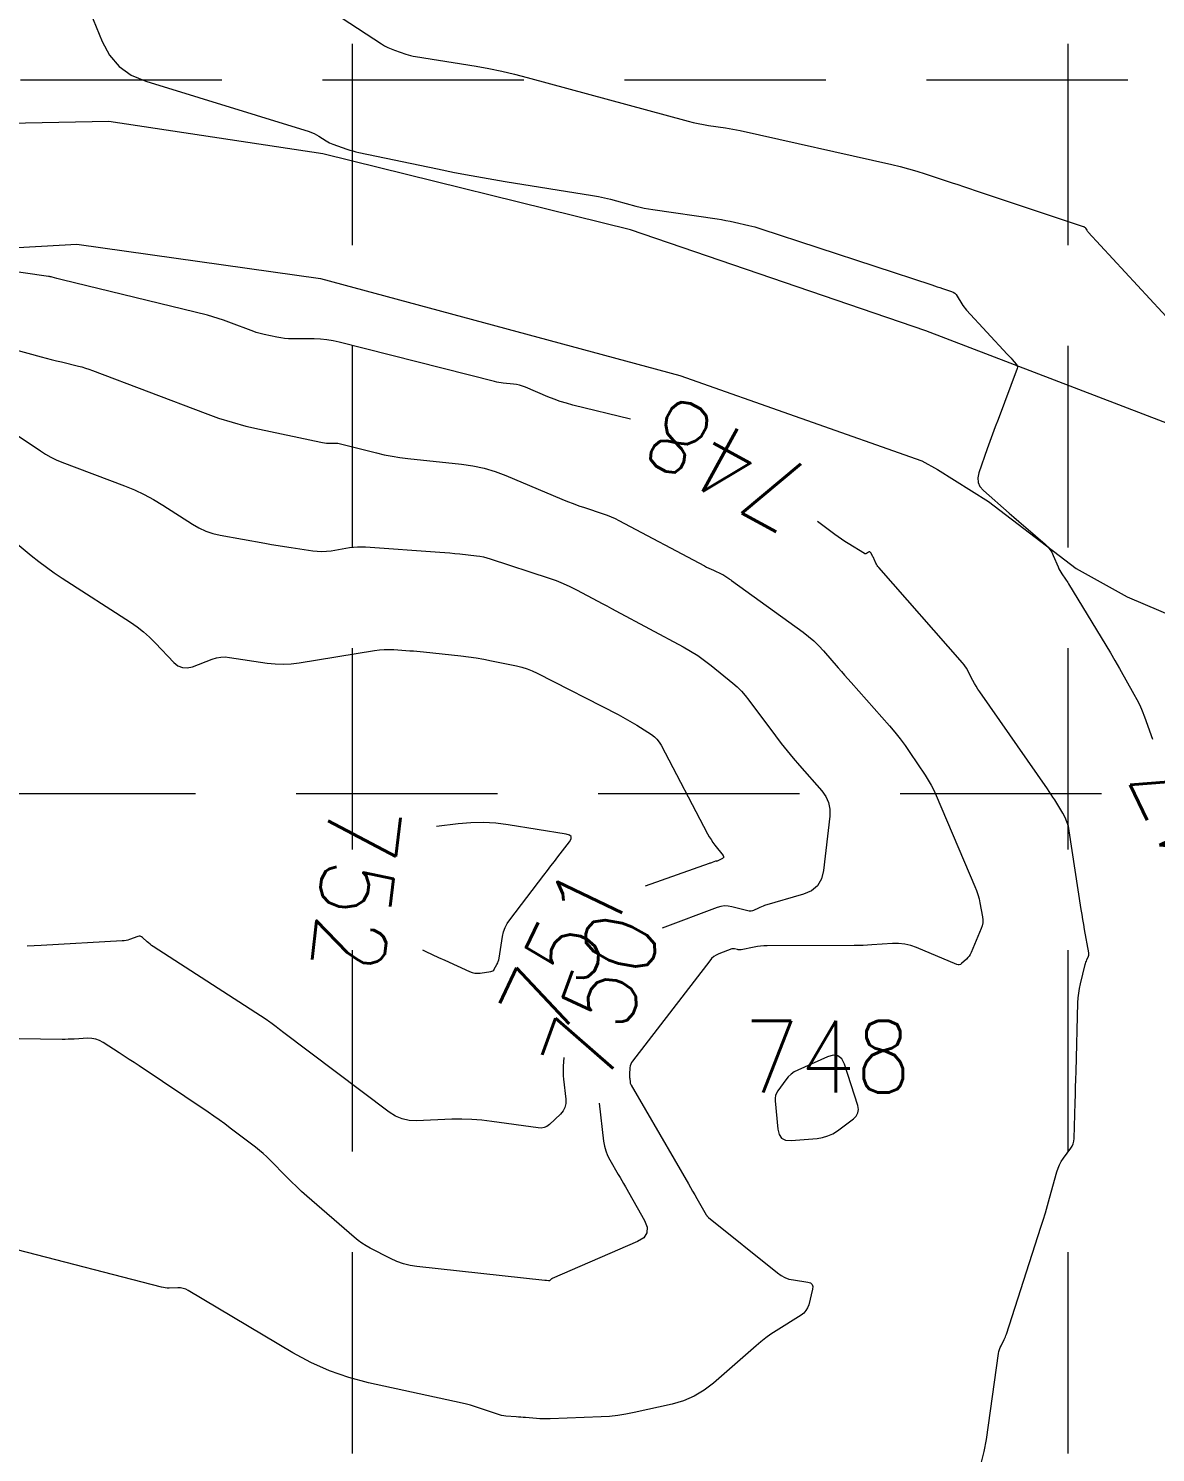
# Model space of a CAD drawing. Header units: feet. Extents: x 46644 to 49208, y 46045 to 47649.
# Drawn here: x 48307.7 to 48370.7, y 47410 to 47489.6 of the extents above; entities that cross this region are included whole.
import ezdxf
from ezdxf.enums import TextEntityAlignment as Align

# ---------------------------------------------------------------- set-up
doc = ezdxf.new("R2010")
doc.units = ezdxf.units.FT
doc.header["$MEASUREMENT"] = 0
doc.linetypes.add('DGN Style 3', pattern=[33.544038, 23.960027, -9.584011])
doc.linetypes.add('HIDDEN', pattern=[0.375, 0.25, -0.125])
doc.layers.add('EC', color=35, linetype='Continuous', lineweight=0)
doc.layers.add('Level 15', color=1, linetype='Continuous', lineweight=0)
doc.layers.add('GRID', color=254, linetype='HIDDEN')
doc.styles.add('Style-STANDARD', font='STANDARD.shx')

msp = doc.modelspace()

# ---------------------------------------------------------------- linework, layer by layer
at = {"layer": 'EC', "color": 35, "linetype": 'DGN Style 3', "lineweight": 0}
for p, q in [((48319.858, 47493.694), (48327.448, 47488.732)), ((48310.229, 47492.806), (48311.84, 47488.868)), ((48311.84, 47488.868), (48312.251, 47488.096)), ((48327.448, 47488.732), (48327.621, 47488.626)), ((48327.621, 47488.626), (48327.8, 47488.532)), ((48327.8, 47488.532), (48327.984, 47488.449)), ((48327.984, 47488.449), (48328.173, 47488.377)), ((48312.251, 47488.096), (48312.794, 47487.468)), ((48328.173, 47488.377), (48328.801, 47488.16)), ((48328.801, 47488.16), (48328.937, 47488.117)), ((48328.937, 47488.117), (48329.073, 47488.079)), ((48329.073, 47488.079), (48329.212, 47488.048)), ((48329.212, 47488.048), (48329.351, 47488.022)), ((48329.351, 47488.022), (48332.731, 47487.478)), ((48312.794, 47487.468), (48313.468, 47486.983)), ((48313.468, 47486.983), (48314.274, 47486.643)), ((48332.731, 47487.478), (48333.453, 47487.352)), ((48333.453, 47487.352), (48334.17, 47487.206)), ((48334.17, 47487.206), (48334.884, 47487.042)), ((48334.884, 47487.042), (48335.594, 47486.859)), ((48335.594, 47486.859), (48344.572, 47484.415)), ((48314.274, 47486.643), (48323.4, 47483.831)), ((48344.572, 47484.415), (48344.857, 47484.342)), ((48323.4, 47483.831), (48323.542, 47483.782)), ((48323.542, 47483.782), (48323.681, 47483.723)), ((48323.681, 47483.723), (48323.814, 47483.654)), ((48323.814, 47483.654), (48323.943, 47483.576)), ((48344.857, 47484.342), (48345.143, 47484.278)), ((48345.143, 47484.278), (48345.431, 47484.223)), ((48345.431, 47484.223), (48345.72, 47484.176)), ((48345.72, 47484.176), (48346.67, 47484.039)), ((48346.67, 47484.039), (48346.873, 47484.007)), ((48346.873, 47484.007), (48347.075, 47483.972)), ((48347.075, 47483.972), (48347.277, 47483.932)), ((48347.277, 47483.932), (48347.478, 47483.889)), ((48347.478, 47483.889), (48355.956, 47481.981)), ((48323.943, 47483.576), (48324.358, 47483.305)), ((48324.358, 47483.305), (48324.448, 47483.25)), ((48324.448, 47483.25), (48324.541, 47483.201)), ((48324.541, 47483.201), (48324.637, 47483.157)), ((48324.637, 47483.157), (48324.736, 47483.12)), ((48324.736, 47483.12), (48325.51, 47482.853)), ((48325.51, 47482.853), (48325.677, 47482.798)), ((48325.677, 47482.798), (48325.845, 47482.749)), ((48325.845, 47482.749), (48326.014, 47482.705)), ((48326.014, 47482.705), (48326.185, 47482.666)), ((48326.185, 47482.666), (48330.576, 47481.742)), ((48330.576, 47481.742), (48331.518, 47481.55)), ((48331.518, 47481.55), (48332.462, 47481.369)), ((48332.462, 47481.369), (48333.408, 47481.199)), ((48355.956, 47481.981), (48356.427, 47481.869)), ((48356.427, 47481.869), (48356.896, 47481.746)), ((48356.896, 47481.746), (48357.361, 47481.611)), ((48357.361, 47481.611), (48357.823, 47481.465)), ((48357.823, 47481.465), (48359.327, 47480.97)), ((48333.408, 47481.199), (48334.356, 47481.04)), ((48334.356, 47481.04), (48339.233, 47480.255)), ((48359.327, 47480.97), (48359.65, 47480.864)), ((48359.65, 47480.864), (48359.972, 47480.758)), ((48359.972, 47480.758), (48360.294, 47480.651)), ((48360.294, 47480.651), (48360.616, 47480.544)), ((48360.616, 47480.544), (48366.654, 47478.535)), ((48339.233, 47480.255), (48339.572, 47480.195)), ((48339.572, 47480.195), (48339.909, 47480.127)), ((48339.909, 47480.127), (48340.243, 47480.05)), ((48340.243, 47480.05), (48340.576, 47479.964)), ((48340.576, 47479.964), (48341.661, 47479.669)), ((48341.661, 47479.669), (48341.894, 47479.61)), ((48341.894, 47479.61), (48342.128, 47479.557)), ((48342.128, 47479.557), (48342.365, 47479.512)), ((48342.365, 47479.512), (48342.602, 47479.473)), ((48342.602, 47479.473), (48346.198, 47478.951)), ((48346.198, 47478.951), (48346.445, 47478.913)), ((48346.445, 47478.913), (48346.69, 47478.87)), ((48346.69, 47478.87), (48346.935, 47478.823)), ((48346.935, 47478.823), (48347.179, 47478.77)), ((48347.179, 47478.77), (48347.975, 47478.591)), ((48347.975, 47478.591), (48348.145, 47478.551)), ((48348.145, 47478.551), (48348.314, 47478.506)), ((48348.314, 47478.506), (48348.481, 47478.458)), ((48348.481, 47478.458), (48348.648, 47478.405)), ((48348.648, 47478.405), (48358.19, 47475.265)), ((48366.654, 47478.535), (48366.693, 47478.519)), ((48366.693, 47478.519), (48366.726, 47478.496)), ((48366.726, 47478.496), (48366.755, 47478.468)), ((48366.755, 47478.468), (48366.78, 47478.435)), ((48366.78, 47478.435), (48366.852, 47478.315)), ((48366.852, 47478.315), (48366.868, 47478.289)), ((48366.868, 47478.289), (48366.886, 47478.265)), ((48366.886, 47478.265), (48366.904, 47478.242)), ((48366.904, 47478.242), (48366.924, 47478.219)), ((48366.924, 47478.219), (48377.147, 47467.157)), ((48308.834, 47475.738), (48306.119, 47476.132)), ((48308.889, 47475.729), (48308.834, 47475.738)), ((48308.943, 47475.719), (48308.889, 47475.729)), ((48308.997, 47475.706), (48308.943, 47475.719)), ((48309.051, 47475.693), (48308.997, 47475.706)), ((48309.301, 47475.625), (48309.051, 47475.693)), ((48309.378, 47475.605), (48309.301, 47475.625)), ((48309.455, 47475.585), (48309.378, 47475.605)), ((48309.532, 47475.565), (48309.455, 47475.585)), ((48309.609, 47475.546), (48309.532, 47475.565)), ((48317.717, 47473.565), (48309.609, 47475.546)), ((48358.19, 47475.265), (48358.342, 47475.215)), ((48358.342, 47475.215), (48358.493, 47475.165)), ((48358.493, 47475.165), (48358.644, 47475.115)), ((48358.644, 47475.115), (48358.795, 47475.065)), ((48358.795, 47475.065), (48359.289, 47474.901)), ((48359.289, 47474.901), (48359.388, 47474.858)), ((48359.388, 47474.858), (48359.476, 47474.8)), ((48359.476, 47474.8), (48359.552, 47474.728)), ((48359.552, 47474.728), (48359.615, 47474.64)), ((48359.615, 47474.64), (48359.878, 47474.204)), ((48359.878, 47474.204), (48359.936, 47474.113)), ((48359.936, 47474.113), (48359.999, 47474.024)), ((48318.024, 47473.486), (48317.717, 47473.565)), ((48318.327, 47473.396), (48318.024, 47473.486)), ((48318.627, 47473.298), (48318.327, 47473.396)), ((48318.925, 47473.19), (48318.627, 47473.298)), ((48359.999, 47474.024), (48360.066, 47473.94)), ((48360.066, 47473.94), (48360.138, 47473.858)), ((48360.138, 47473.858), (48362.413, 47471.396)), ((48320.307, 47472.665), (48318.925, 47473.19)), ((48320.452, 47472.613), (48320.307, 47472.665)), ((48320.598, 47472.567), (48320.452, 47472.613)), ((48320.747, 47472.526), (48320.598, 47472.567)), ((48320.897, 47472.491), (48320.747, 47472.526)), ((48321.601, 47472.342), (48320.897, 47472.491)), ((48304.866, 47472.217), (48308.426, 47471.254)), ((48321.817, 47472.302), (48321.601, 47472.342)), ((48322.034, 47472.274), (48321.817, 47472.302)), ((48322.252, 47472.256), (48322.034, 47472.274)), ((48322.472, 47472.25), (48322.252, 47472.256)), ((48323.69, 47472.246), (48322.472, 47472.25)), ((48324.044, 47472.234), (48323.69, 47472.246)), ((48324.396, 47472.201), (48324.044, 47472.234)), ((48324.744, 47472.145), (48324.396, 47472.201)), ((48325.09, 47472.069), (48324.744, 47472.145)), ((48333.769, 47469.861), (48325.09, 47472.069)), ((48308.426, 47471.254), (48308.712, 47471.178)), ((48308.712, 47471.178), (48308.998, 47471.104)), ((48308.998, 47471.104), (48309.284, 47471.031)), ((48309.284, 47471.031), (48309.571, 47470.96)), ((48309.571, 47470.96), (48310.51, 47470.731)), ((48362.413, 47471.396), (48362.483, 47471.32)), ((48362.483, 47471.32), (48362.552, 47471.244)), ((48362.552, 47471.244), (48362.621, 47471.167)), ((48362.621, 47471.167), (48362.69, 47471.09)), ((48362.69, 47471.09), (48362.913, 47470.838)), ((48310.51, 47470.731), (48310.71, 47470.678)), ((48310.71, 47470.678), (48310.908, 47470.62)), ((48310.908, 47470.62), (48311.104, 47470.556)), ((48311.104, 47470.556), (48311.299, 47470.485)), ((48311.299, 47470.485), (48317.594, 47468.093)), ((48362.958, 47470.595), (48361.893, 47467.743)), ((48362.913, 47470.838), (48362.952, 47470.783)), ((48362.952, 47470.783), (48362.972, 47470.724)), ((48362.974, 47470.661), (48362.958, 47470.595)), ((48362.972, 47470.724), (48362.974, 47470.661)), ((48333.888, 47469.833), (48333.769, 47469.861)), ((48334.007, 47469.81), (48333.888, 47469.833)), ((48334.128, 47469.79), (48334.007, 47469.81)), ((48334.249, 47469.775), (48334.128, 47469.79)), ((48334.817, 47469.715), (48334.249, 47469.775)), ((48334.989, 47469.691), (48334.817, 47469.715)), ((48335.158, 47469.654), (48334.989, 47469.691)), ((48335.324, 47469.605), (48335.158, 47469.654)), ((48335.487, 47469.543), (48335.324, 47469.605)), ((48336.747, 47469.013), (48335.487, 47469.543)), ((48337.088, 47468.878), (48336.747, 47469.013)), ((48337.434, 47468.756), (48337.088, 47468.878)), ((48337.784, 47468.648), (48337.434, 47468.756)), ((48338.139, 47468.553), (48337.784, 47468.648)), ((48341.355, 47467.767), (48338.139, 47468.553)), ((48317.594, 47468.093), (48318.341, 47467.825)), ((48318.341, 47467.825), (48319.098, 47467.587)), ((48361.893, 47467.743), (48361.741, 47467.335)), ((48319.098, 47467.587), (48319.863, 47467.378)), ((48319.863, 47467.378), (48320.637, 47467.198)), ((48320.637, 47467.198), (48324.049, 47466.475)), ((48361.591, 47466.925), (48361.442, 47466.515)), ((48361.741, 47467.335), (48361.591, 47466.925)), ((48307.082, 47466.871), (48308.388, 47465.987)), ((48324.049, 47466.475), (48324.159, 47466.455)), ((48324.159, 47466.455), (48324.269, 47466.44)), ((48324.269, 47466.44), (48324.38, 47466.431)), ((48324.38, 47466.431), (48324.491, 47466.428)), ((48324.491, 47466.428), (48324.856, 47466.427)), ((48324.856, 47466.427), (48324.934, 47466.424)), ((48324.934, 47466.424), (48325.011, 47466.417)), ((48325.011, 47466.417), (48325.088, 47466.405)), ((48325.088, 47466.405), (48325.164, 47466.388)), ((48325.164, 47466.388), (48327.17, 47465.878)), ((48361.442, 47466.515), (48361.295, 47466.105)), ((48308.388, 47465.987), (48308.672, 47465.807)), ((48308.672, 47465.807), (48308.966, 47465.643)), ((48308.966, 47465.643), (48309.268, 47465.497)), ((48309.268, 47465.497), (48309.58, 47465.369)), ((48309.58, 47465.369), (48313.083, 47464.041)), ((48327.17, 47465.878), (48327.601, 47465.776)), ((48327.601, 47465.776), (48328.035, 47465.69)), ((48328.035, 47465.69), (48328.472, 47465.62)), ((48328.472, 47465.62), (48328.911, 47465.566)), ((48328.911, 47465.566), (48331.912, 47465.249)), ((48361.295, 47466.105), (48360.818, 47464.762)), ((48331.912, 47465.249), (48332.55, 47465.159)), ((48332.55, 47465.159), (48333.175, 47465.022)), ((48333.175, 47465.022), (48333.789, 47464.84)), ((48333.789, 47464.84), (48334.391, 47464.612)), ((48334.391, 47464.612), (48337.519, 47463.297)), ((48360.818, 47464.762), (48360.757, 47464.486)), ((48313.083, 47464.041), (48313.64, 47463.813)), ((48313.64, 47463.813), (48314.183, 47463.557)), ((48360.757, 47464.486), (48360.779, 47464.23)), ((48360.779, 47464.23), (48360.884, 47463.997)), ((48360.884, 47463.997), (48361.073, 47463.785)), ((48361.073, 47463.785), (48362.518, 47462.518)), ((48314.183, 47463.557), (48314.712, 47463.273)), ((48314.712, 47463.273), (48315.227, 47462.961)), ((48315.227, 47462.961), (48316.886, 47461.894)), ((48337.519, 47463.297), (48337.832, 47463.168)), ((48337.832, 47463.168), (48338.148, 47463.046)), ((48338.148, 47463.046), (48338.467, 47462.931)), ((48338.467, 47462.931), (48338.787, 47462.822)), ((48338.787, 47462.822), (48339.839, 47462.475)), ((48339.839, 47462.475), (48340.062, 47462.396)), ((48340.062, 47462.396), (48340.282, 47462.308)), ((48340.282, 47462.308), (48340.497, 47462.211)), ((48340.497, 47462.211), (48340.709, 47462.104)), ((48362.518, 47462.518), (48362.784, 47462.285)), ((48362.784, 47462.285), (48363.05, 47462.053)), ((48305.958, 47461.729), (48307.879, 47460.142)), ((48316.886, 47461.894), (48317.249, 47461.685)), ((48317.249, 47461.685), (48317.627, 47461.514)), ((48317.627, 47461.514), (48318.02, 47461.382)), ((48318.02, 47461.382), (48318.428, 47461.287)), ((48340.709, 47462.104), (48345.49, 47459.565)), ((48352.775, 47461.324), (48351.811, 47462.042)), ((48363.05, 47462.053), (48363.317, 47461.822)), ((48363.317, 47461.822), (48363.584, 47461.591)), ((48363.584, 47461.591), (48364.534, 47460.772)), ((48318.428, 47461.287), (48320.933, 47460.835)), ((48320.933, 47460.835), (48321.299, 47460.771)), ((48321.299, 47460.771), (48321.666, 47460.708)), ((48321.666, 47460.708), (48322.033, 47460.649)), ((48322.033, 47460.649), (48322.401, 47460.592)), ((48322.401, 47460.592), (48323.602, 47460.41)), ((48324.631, 47460.416), (48325.662, 47460.585)), ((48325.662, 47460.585), (48325.883, 47460.615)), ((48325.883, 47460.615), (48326.104, 47460.632)), ((48326.104, 47460.632), (48326.327, 47460.635)), ((48326.327, 47460.635), (48326.55, 47460.626)), ((48326.55, 47460.626), (48330.701, 47460.332)), ((48352.958, 47461.191), (48352.775, 47461.324)), ((48353.145, 47461.061), (48352.958, 47461.191)), ((48353.334, 47460.936), (48353.145, 47461.061)), ((48353.526, 47460.815), (48353.334, 47460.936)), ((48354.427, 47460.259), (48353.526, 47460.815)), ((48364.534, 47460.772), (48364.674, 47460.637)), ((48364.674, 47460.637), (48364.795, 47460.489)), ((48307.879, 47460.142), (48308.296, 47459.808)), ((48308.296, 47459.808), (48308.721, 47459.487)), ((48323.602, 47460.41), (48323.86, 47460.381)), ((48323.86, 47460.381), (48324.117, 47460.372)), ((48324.117, 47460.372), (48324.374, 47460.384)), ((48324.374, 47460.384), (48324.631, 47460.416)), ((48330.701, 47460.332), (48330.983, 47460.31)), ((48330.983, 47460.31), (48331.265, 47460.287)), ((48331.265, 47460.287), (48331.547, 47460.261)), ((48331.547, 47460.261), (48331.829, 47460.232)), ((48331.829, 47460.232), (48332.749, 47460.135)), ((48332.749, 47460.135), (48332.945, 47460.109)), ((48332.945, 47460.109), (48333.139, 47460.073)), ((48333.139, 47460.073), (48333.33, 47460.026)), ((48333.33, 47460.026), (48333.52, 47459.969)), ((48333.52, 47459.969), (48336.821, 47458.881)), ((48354.454, 47460.246), (48354.427, 47460.259)), ((48354.482, 47460.242), (48354.454, 47460.246)), ((48354.509, 47460.246), (48354.482, 47460.242)), ((48354.536, 47460.258), (48354.509, 47460.246)), ((48354.663, 47460.335), (48354.536, 47460.258)), ((48354.7, 47460.351), (48354.663, 47460.335)), ((48354.732, 47460.351), (48354.7, 47460.351)), ((48354.759, 47460.335), (48354.732, 47460.351)), ((48354.783, 47460.303), (48354.759, 47460.335)), ((48354.883, 47460.12), (48354.783, 47460.303)), ((48354.907, 47460.075), (48354.883, 47460.12)), ((48354.93, 47460.029), (48354.907, 47460.075)), ((48354.952, 47459.983), (48354.93, 47460.029)), ((48354.973, 47459.937), (48354.952, 47459.983)), ((48355.07, 47459.719), (48354.973, 47459.937)), ((48364.795, 47460.489), (48364.898, 47460.327)), ((48364.898, 47460.327), (48364.983, 47460.151)), ((48364.983, 47460.151), (48365.249, 47459.506)), ((48308.721, 47459.487), (48309.156, 47459.178)), ((48309.156, 47459.178), (48309.6, 47458.882)), ((48345.49, 47459.565), (48345.613, 47459.501)), ((48345.613, 47459.501), (48345.738, 47459.439)), ((48345.738, 47459.439), (48345.864, 47459.379)), ((48345.864, 47459.379), (48345.991, 47459.321)), ((48345.991, 47459.321), (48346.469, 47459.109)), ((48346.469, 47459.109), (48346.527, 47459.082)), ((48346.527, 47459.082), (48346.582, 47459.052)), ((48346.582, 47459.052), (48346.636, 47459.018)), ((48346.636, 47459.018), (48346.688, 47458.982)), ((48346.688, 47458.982), (48346.854, 47458.858)), ((48355.102, 47459.654), (48355.07, 47459.719)), ((48355.139, 47459.592), (48355.102, 47459.654)), ((48355.18, 47459.533), (48355.139, 47459.592)), ((48355.226, 47459.477), (48355.18, 47459.533)), ((48359.917, 47454.144), (48355.226, 47459.477)), ((48365.249, 47459.506), (48365.294, 47459.406)), ((48365.294, 47459.406), (48365.344, 47459.308)), ((48365.344, 47459.308), (48365.399, 47459.214)), ((48365.399, 47459.214), (48365.46, 47459.123)), ((48365.46, 47459.123), (48365.667, 47458.829)), ((48309.6, 47458.882), (48313.414, 47456.42)), ((48336.821, 47458.881), (48337.21, 47458.744)), ((48337.21, 47458.744), (48337.592, 47458.591)), ((48337.592, 47458.591), (48337.967, 47458.421)), ((48337.967, 47458.421), (48338.336, 47458.235)), ((48338.336, 47458.235), (48339.528, 47457.602)), ((48346.854, 47458.858), (48346.89, 47458.831)), ((48346.89, 47458.831), (48346.926, 47458.805)), ((48346.926, 47458.805), (48346.962, 47458.779)), ((48346.962, 47458.779), (48346.998, 47458.753)), ((48346.998, 47458.753), (48351.001, 47455.861)), ((48365.667, 47458.829), (48365.71, 47458.766)), ((48365.71, 47458.766), (48365.753, 47458.701)), ((48365.753, 47458.701), (48365.795, 47458.637)), ((48365.795, 47458.637), (48365.835, 47458.571)), ((48365.835, 47458.571), (48367.66, 47455.57)), ((48339.528, 47457.602), (48339.783, 47457.467)), ((48339.783, 47457.467), (48340.038, 47457.331)), ((48340.038, 47457.331), (48340.293, 47457.194)), ((48340.293, 47457.194), (48340.548, 47457.058)), ((48340.548, 47457.058), (48344.306, 47455.043)), ((48313.414, 47456.42), (48313.789, 47456.161)), ((48313.789, 47456.161), (48314.148, 47455.881)), ((48314.148, 47455.881), (48314.488, 47455.581)), ((48351.001, 47455.861), (48351.308, 47455.626)), ((48314.488, 47455.581), (48314.812, 47455.259)), ((48314.812, 47455.259), (48315.84, 47454.175)), ((48344.306, 47455.043), (48344.717, 47454.81)), ((48351.308, 47455.626), (48351.599, 47455.375)), ((48351.599, 47455.375), (48351.876, 47455.107)), ((48351.876, 47455.107), (48352.137, 47454.822)), ((48367.66, 47455.57), (48367.92, 47455.14)), ((48367.92, 47455.14), (48368.176, 47454.708)), ((48316.88, 47453.937), (48317.983, 47454.353)), ((48317.983, 47454.353), (48318.221, 47454.427)), ((48318.221, 47454.427), (48318.463, 47454.468)), ((48318.463, 47454.468), (48318.708, 47454.478)), ((48318.708, 47454.478), (48318.956, 47454.456)), ((48318.956, 47454.456), (48321.052, 47454.139)), ((48322.847, 47454.15), (48327.06, 47454.841)), ((48327.06, 47454.841), (48327.33, 47454.878)), ((48327.33, 47454.878), (48327.601, 47454.898)), ((48327.601, 47454.898), (48327.873, 47454.903)), ((48327.873, 47454.903), (48328.145, 47454.891)), ((48328.145, 47454.891), (48329.037, 47454.828)), ((48329.037, 47454.828), (48329.228, 47454.814)), ((48329.228, 47454.814), (48329.418, 47454.798)), ((48329.418, 47454.798), (48329.609, 47454.78)), ((48329.609, 47454.78), (48329.799, 47454.761)), ((48329.799, 47454.761), (48331.878, 47454.541)), ((48331.878, 47454.541), (48332.311, 47454.49)), ((48332.311, 47454.49), (48332.743, 47454.427)), ((48332.743, 47454.427), (48333.173, 47454.354)), ((48333.173, 47454.354), (48333.602, 47454.27)), ((48333.602, 47454.27), (48334.998, 47453.977)), ((48344.717, 47454.81), (48345.115, 47454.559)), ((48345.115, 47454.559), (48345.5, 47454.288)), ((48345.5, 47454.288), (48345.873, 47453.999)), ((48352.137, 47454.822), (48352.965, 47453.865)), ((48368.176, 47454.708), (48368.429, 47454.273)), ((48368.429, 47454.273), (48368.679, 47453.838)), ((48315.84, 47454.175), (48316.07, 47453.986)), ((48316.07, 47453.986), (48316.32, 47453.883)), ((48316.32, 47453.883), (48316.59, 47453.867)), ((48316.59, 47453.867), (48316.88, 47453.937)), ((48321.052, 47454.139), (48321.501, 47454.088)), ((48321.501, 47454.088), (48321.95, 47454.073)), ((48321.95, 47454.073), (48322.398, 47454.094)), ((48322.398, 47454.094), (48322.847, 47454.15)), ((48334.998, 47453.977), (48335.294, 47453.904)), ((48335.294, 47453.904), (48335.583, 47453.813)), ((48335.583, 47453.813), (48335.866, 47453.702)), ((48335.866, 47453.702), (48336.141, 47453.572)), ((48336.141, 47453.572), (48340.669, 47451.257)), ((48345.873, 47453.999), (48347.07, 47453.023)), ((48352.965, 47453.865), (48353.143, 47453.661)), ((48353.143, 47453.661), (48353.322, 47453.456)), ((48353.322, 47453.456), (48353.5, 47453.252)), ((48360.001, 47454.043), (48359.917, 47454.144)), ((48360.078, 47453.937), (48360.001, 47454.043)), ((48360.148, 47453.828), (48360.078, 47453.937)), ((48360.211, 47453.713), (48360.148, 47453.828)), ((48360.492, 47453.168), (48360.211, 47453.713)), ((48368.679, 47453.838), (48369.489, 47452.41)), ((48347.07, 47453.023), (48347.319, 47452.807)), ((48347.319, 47452.807), (48347.554, 47452.576)), ((48353.5, 47453.252), (48353.68, 47453.049)), ((48353.68, 47453.049), (48355.822, 47450.626)), ((48360.58, 47453.003), (48360.492, 47453.168)), ((48360.674, 47452.841), (48360.58, 47453.003)), ((48360.774, 47452.683), (48360.674, 47452.841)), ((48360.878, 47452.527), (48360.774, 47452.683)), ((48347.554, 47452.576), (48347.773, 47452.332)), ((48347.773, 47452.332), (48347.978, 47452.073)), ((48347.978, 47452.073), (48349.46, 47450.074)), ((48364.654, 47447.114), (48360.878, 47452.527)), ((48369.489, 47452.41), (48369.656, 47452.101)), ((48369.656, 47452.101), (48369.81, 47451.786)), ((48340.669, 47451.257), (48340.933, 47451.118)), ((48340.933, 47451.118), (48341.193, 47450.973)), ((48369.81, 47451.786), (48369.95, 47451.465)), ((48369.95, 47451.465), (48370.076, 47451.137)), ((48370.076, 47451.137), (48370.526, 47449.894)), ((48341.193, 47450.973), (48341.45, 47450.822)), ((48341.45, 47450.822), (48341.704, 47450.664)), ((48341.704, 47450.664), (48342.526, 47450.14)), ((48355.822, 47450.626), (48356.126, 47450.27)), ((48356.126, 47450.27), (48356.418, 47449.905)), ((48342.526, 47450.14), (48342.692, 47450.019)), ((48342.692, 47450.019), (48342.838, 47449.879)), ((48342.838, 47449.879), (48342.965, 47449.721)), ((48342.965, 47449.721), (48343.072, 47449.545)), ((48343.072, 47449.545), (48345.667, 47444.603)), ((48349.46, 47450.074), (48349.782, 47449.65)), ((48349.782, 47449.65), (48350.113, 47449.232)), ((48356.418, 47449.905), (48356.697, 47449.531)), ((48356.697, 47449.531), (48356.965, 47449.147)), ((48350.113, 47449.232), (48350.453, 47448.821)), ((48350.453, 47448.821), (48350.801, 47448.418)), ((48356.965, 47449.147), (48357.819, 47447.878)), ((48350.801, 47448.418), (48352.051, 47447.001)), ((48357.819, 47447.878), (48357.995, 47447.602)), ((48357.995, 47447.602), (48358.158, 47447.319)), ((48358.158, 47447.319), (48358.307, 47447.029)), ((48358.307, 47447.029), (48358.442, 47446.731)), ((48364.759, 47446.96), (48364.654, 47447.114)), ((48352.051, 47447.001), (48352.28, 47446.685)), ((48352.28, 47446.685), (48352.43, 47446.345)), ((48352.43, 47446.345), (48352.502, 47445.979)), ((48358.442, 47446.731), (48360.606, 47441.663)), ((48364.863, 47446.804), (48364.759, 47446.96)), ((48364.964, 47446.647), (48364.863, 47446.804)), ((48365.063, 47446.489), (48364.964, 47446.647)), ((48365.518, 47445.745), (48365.063, 47446.489)), ((48352.495, 47445.589), (48352.147, 47442.555)), ((48352.502, 47445.979), (48352.495, 47445.589)), ((48365.645, 47445.513), (48365.518, 47445.745)), ((48365.747, 47445.272), (48365.645, 47445.513)), ((48331.736, 47445.157), (48330.529, 47445.006)), ((48332.435, 47445.219), (48331.736, 47445.157)), ((48333.133, 47445.231), (48332.435, 47445.219)), ((48333.83, 47445.194), (48333.133, 47445.231)), ((48334.527, 47445.107), (48333.83, 47445.194)), ((48337.774, 47444.585), (48334.527, 47445.107)), ((48365.825, 47445.021), (48365.747, 47445.272)), ((48365.877, 47444.762), (48365.825, 47445.021)), ((48366.544, 47440.363), (48365.877, 47444.762)), ((48337.303, 47443.316), (48337.945, 47444.154)), ((48337.952, 47444.531), (48337.774, 47444.585)), ((48337.945, 47444.154), (48338.038, 47444.316)), ((48338.04, 47444.442), (48337.952, 47444.531)), ((48338.038, 47444.316), (48338.04, 47444.442)), ((48345.667, 47444.603), (48345.758, 47444.438)), ((48345.758, 47444.438), (48345.857, 47444.278)), ((48345.857, 47444.278), (48345.963, 47444.122)), ((48345.963, 47444.122), (48346.077, 47443.971)), ((48346.077, 47443.971), (48346.532, 47443.395)), ((48336.91, 47442.803), (48337.106, 47443.06)), ((48337.106, 47443.06), (48337.303, 47443.316)), ((48346.107, 47443.07), (48345.917, 47442.998)), ((48346.114, 47443.072), (48346.107, 47443.07)), ((48346.12, 47443.073), (48346.114, 47443.072)), ((48346.127, 47443.072), (48346.12, 47443.073)), ((48346.134, 47443.071), (48346.127, 47443.072)), ((48346.165, 47443.063), (48346.134, 47443.071)), ((48346.174, 47443.062), (48346.165, 47443.063)), ((48346.183, 47443.062), (48346.174, 47443.062)), ((48346.192, 47443.064), (48346.183, 47443.062)), ((48346.201, 47443.067), (48346.192, 47443.064)), ((48346.492, 47443.213), (48346.201, 47443.067)), ((48346.544, 47443.249), (48346.492, 47443.213)), ((48346.532, 47443.395), (48346.564, 47443.34)), ((48346.568, 47443.291), (48346.544, 47443.249)), ((48346.564, 47443.34), (48346.568, 47443.291)), ((48334.614, 47439.801), (48336.517, 47442.29)), ((48336.517, 47442.29), (48336.713, 47442.546)), ((48336.713, 47442.546), (48336.91, 47442.803)), ((48345.754, 47442.938), (48342.176, 47441.67)), ((48345.795, 47442.953), (48345.754, 47442.938)), ((48345.836, 47442.967), (48345.795, 47442.953)), ((48345.877, 47442.983), (48345.836, 47442.967)), ((48345.917, 47442.998), (48345.877, 47442.983)), ((48352.147, 47442.555), (48352.032, 47442.081)), ((48351.806, 47441.7), (48351.47, 47441.413)), ((48352.032, 47442.081), (48351.806, 47441.7)), ((48360.606, 47441.663), (48360.695, 47441.438)), ((48351.022, 47441.22), (48348.855, 47440.588)), ((48351.47, 47441.413), (48351.022, 47441.22)), ((48360.695, 47441.438), (48360.771, 47441.208)), ((48360.771, 47441.208), (48360.835, 47440.974)), ((48360.835, 47440.974), (48360.885, 47440.737)), ((48360.885, 47440.737), (48361.028, 47439.955)), ((48346.206, 47440.483), (48343.131, 47439.32)), ((48346.406, 47440.542), (48346.206, 47440.483)), ((48346.608, 47440.57), (48346.406, 47440.542)), ((48346.812, 47440.565), (48346.608, 47440.57)), ((48347.018, 47440.529), (48346.812, 47440.565)), ((48347.981, 47440.286), (48347.018, 47440.529)), ((48348.045, 47440.275), (48347.981, 47440.286)), ((48348.107, 47440.276), (48348.045, 47440.275)), ((48348.168, 47440.289), (48348.107, 47440.276)), ((48348.228, 47440.312), (48348.168, 47440.289)), ((48348.504, 47440.451), (48348.228, 47440.312)), ((48348.59, 47440.491), (48348.504, 47440.451)), ((48348.677, 47440.527), (48348.59, 47440.491)), ((48348.765, 47440.56), (48348.677, 47440.527)), ((48348.855, 47440.588), (48348.765, 47440.56)), ((48361.028, 47439.955), (48361.046, 47439.789)), ((48366.587, 47440.085), (48366.544, 47440.363)), ((48366.632, 47439.807), (48366.587, 47440.085)), ((48334.212, 47438.862), (48334.268, 47439.116)), ((48334.268, 47439.116), (48334.354, 47439.357)), ((48334.354, 47439.357), (48334.469, 47439.585)), ((48334.469, 47439.585), (48334.614, 47439.801)), ((48360.956, 47439.306), (48360.388, 47437.969)), ((48361.01, 47439.464), (48360.956, 47439.306)), ((48361.04, 47439.625), (48361.01, 47439.464)), ((48361.046, 47439.789), (48361.04, 47439.625)), ((48366.68, 47439.529), (48366.632, 47439.807)), ((48366.73, 47439.251), (48366.68, 47439.529)), ((48366.966, 47437.957), (48366.73, 47439.251)), ((48308.036, 47438.335), (48307.649, 47438.323)), ((48308.424, 47438.354), (48308.036, 47438.335)), ((48312.966, 47438.616), (48308.424, 47438.354)), ((48313.07, 47438.626), (48312.966, 47438.616)), ((48313.173, 47438.643), (48313.07, 47438.626)), ((48313.275, 47438.667), (48313.173, 47438.643)), ((48313.374, 47438.699), (48313.275, 47438.667)), ((48313.837, 47438.864), (48313.374, 47438.699)), ((48313.906, 47438.88), (48313.837, 47438.864)), ((48313.972, 47438.877), (48313.906, 47438.88)), ((48314.034, 47438.854), (48313.972, 47438.877)), ((48314.091, 47438.812), (48314.034, 47438.854)), ((48314.352, 47438.572), (48314.091, 47438.812)), ((48314.433, 47438.501), (48314.352, 47438.572)), ((48314.517, 47438.433), (48314.433, 47438.501)), ((48314.604, 47438.368), (48314.517, 47438.433)), ((48314.694, 47438.308), (48314.604, 47438.368)), ((48321.004, 47434.222), (48314.694, 47438.308)), ((48334.019, 47437.647), (48334.212, 47438.862)), ((48348.27, 47438.276), (48347.54, 47438.126)), ((48348.449, 47438.308), (48348.27, 47438.276)), ((48348.629, 47438.331), (48348.449, 47438.308)), ((48348.811, 47438.345), (48348.629, 47438.331)), ((48348.993, 47438.35), (48348.811, 47438.345)), ((48353.857, 47438.356), (48348.993, 47438.35)), ((48354.104, 47438.359), (48353.857, 47438.356)), ((48354.35, 47438.365), (48354.104, 47438.359)), ((48354.596, 47438.376), (48354.35, 47438.365)), ((48354.842, 47438.391), (48354.596, 47438.376)), ((48355.99, 47438.472), (48354.842, 47438.391)), ((48356.339, 47438.477), (48355.99, 47438.472)), ((48356.68, 47438.441), (48356.339, 47438.477)), ((48357.015, 47438.365), (48356.68, 47438.441)), ((48357.343, 47438.248), (48357.015, 47438.365)), ((48329.742, 47438.114), (48329.923, 47438.029)), ((48329.923, 47438.029), (48330.277, 47437.863)), ((48330.277, 47437.863), (48330.633, 47437.698)), ((48330.633, 47437.698), (48330.989, 47437.535)), ((48330.989, 47437.535), (48332.365, 47436.905)), ((48333.974, 47437.469), (48334, 47437.556)), ((48334, 47437.556), (48334.019, 47437.647)), ((48345.786, 47437.513), (48341.47, 47431.903)), ((48345.893, 47437.635), (48345.786, 47437.513)), ((48346.014, 47437.739), (48345.893, 47437.635)), ((48346.149, 47437.825), (48346.014, 47437.739)), ((48346.297, 47437.893), (48346.149, 47437.825)), ((48347.019, 47438.166), (48346.297, 47437.893)), ((48347.054, 47438.176), (48347.019, 47438.166)), ((48347.09, 47438.181), (48347.054, 47438.176)), ((48347.126, 47438.18), (48347.09, 47438.181)), ((48347.162, 47438.174), (48347.126, 47438.18)), ((48347.331, 47438.131), (48347.162, 47438.174)), ((48347.383, 47438.121), (48347.331, 47438.131)), ((48347.435, 47438.117), (48347.383, 47438.121)), ((48347.487, 47438.119), (48347.435, 47438.117)), ((48347.54, 47438.126), (48347.487, 47438.119)), ((48359.591, 47437.304), (48357.343, 47438.248)), ((48360.131, 47437.603), (48359.856, 47437.35)), ((48360.21, 47437.684), (48360.131, 47437.603)), ((48360.279, 47437.772), (48360.21, 47437.684)), ((48360.338, 47437.867), (48360.279, 47437.772)), ((48360.388, 47437.969), (48360.338, 47437.867)), ((48366.806, 47437.427), (48366.829, 47437.493)), ((48366.829, 47437.493), (48366.856, 47437.558)), ((48366.856, 47437.558), (48366.945, 47437.77)), ((48366.945, 47437.77), (48366.961, 47437.815)), ((48366.961, 47437.815), (48366.97, 47437.862)), ((48366.971, 47437.909), (48366.966, 47437.957)), ((48366.97, 47437.862), (48366.971, 47437.909)), ((48332.365, 47436.905), (48332.509, 47436.851)), ((48332.509, 47436.851), (48332.657, 47436.818)), ((48332.657, 47436.818), (48332.808, 47436.808)), ((48332.808, 47436.808), (48332.962, 47436.819)), ((48332.962, 47436.819), (48333.559, 47436.905)), ((48333.559, 47436.905), (48333.619, 47436.92)), ((48333.619, 47436.92), (48333.671, 47436.947)), ((48333.671, 47436.947), (48333.715, 47436.986)), ((48333.715, 47436.986), (48333.751, 47437.036)), ((48333.751, 47437.036), (48333.899, 47437.301)), ((48333.899, 47437.301), (48333.94, 47437.384)), ((48333.94, 47437.384), (48333.974, 47437.469)), ((48359.663, 47437.283), (48359.591, 47437.304)), ((48359.731, 47437.284), (48359.663, 47437.283)), ((48359.796, 47437.307), (48359.731, 47437.284)), ((48359.856, 47437.35), (48359.796, 47437.307)), ((48366.504, 47436.218), (48366.767, 47437.292)), ((48366.767, 47437.292), (48366.785, 47437.36)), ((48366.785, 47437.36), (48366.806, 47437.427)), ((48366.405, 47435.695), (48366.448, 47435.957)), ((48366.448, 47435.957), (48366.504, 47436.218)), ((48366.253, 47431.316), (48366.362, 47435.165)), ((48366.362, 47435.165), (48366.376, 47435.431)), ((48366.376, 47435.431), (48366.405, 47435.695)), ((48321.071, 47434.178), (48321.004, 47434.222)), ((48321.136, 47434.133), (48321.071, 47434.178)), ((48321.201, 47434.086), (48321.136, 47434.133)), ((48321.264, 47434.038), (48321.201, 47434.086)), ((48321.559, 47433.811), (48321.264, 47434.038)), ((48321.649, 47433.741), (48321.559, 47433.811)), ((48321.74, 47433.672), (48321.649, 47433.741)), ((48321.831, 47433.603), (48321.74, 47433.672)), ((48321.921, 47433.535), (48321.831, 47433.603)), ((48327.876, 47429.048), (48321.921, 47433.535)), ((48309.613, 47433.118), (48303.34, 47433.202)), ((48309.778, 47433.117), (48309.613, 47433.118)), ((48309.943, 47433.12), (48309.778, 47433.117)), ((48310.107, 47433.125), (48309.943, 47433.12)), ((48310.272, 47433.133), (48310.107, 47433.125)), ((48311.039, 47433.177), (48310.272, 47433.133)), ((48311.266, 47433.173), (48311.039, 47433.177)), ((48311.483, 47433.134), (48311.266, 47433.173)), ((48311.691, 47433.06), (48311.483, 47433.134)), ((48311.89, 47432.951), (48311.691, 47433.06)), ((48312.797, 47432.362), (48311.89, 47432.951)), ((48313.074, 47432.181), (48312.797, 47432.362)), ((48313.351, 47431.999), (48313.074, 47432.181)), ((48313.626, 47431.817), (48313.351, 47431.999)), ((48337.63, 47432.107), (48337.598, 47431.626)), ((48352.361, 47432.147), (48350.708, 47431.403)), ((48352.686, 47432.24), (48352.361, 47432.147)), ((48352.952, 47432.201), (48352.686, 47432.24)), ((48353.16, 47432.029), (48352.952, 47432.201)), ((48353.308, 47431.726), (48353.16, 47432.029)), ((48313.902, 47431.633), (48313.626, 47431.817)), ((48317.758, 47429.047), (48313.902, 47431.633)), ((48337.598, 47431.626), (48337.589, 47431.444)), ((48337.589, 47431.444), (48337.589, 47431.263)), ((48337.589, 47431.263), (48337.597, 47431.082)), ((48341.307, 47431.182), (48341.304, 47431.118)), ((48341.304, 47431.118), (48341.304, 47431.055)), ((48341.331, 47431.534), (48341.307, 47431.182)), ((48341.345, 47431.634), (48341.331, 47431.534)), ((48341.373, 47431.729), (48341.345, 47431.634)), ((48341.415, 47431.818), (48341.373, 47431.729)), ((48341.47, 47431.903), (48341.415, 47431.818)), ((48350.332, 47431.172), (48350.171, 47431.023)), ((48350.511, 47431.299), (48350.332, 47431.172)), ((48350.708, 47431.403), (48350.511, 47431.299)), ((48354.052, 47429.423), (48353.308, 47431.726)), ((48366.241, 47430.884), (48366.253, 47431.316)), ((48337.597, 47431.082), (48337.614, 47430.902)), ((48337.614, 47430.902), (48337.742, 47429.767)), ((48341.304, 47431.055), (48341.307, 47430.991)), ((48341.307, 47430.991), (48341.313, 47430.927)), ((48341.313, 47430.927), (48341.336, 47430.719)), ((48341.336, 47430.719), (48341.343, 47430.675)), ((48341.343, 47430.675), (48341.355, 47430.632)), ((48341.355, 47430.632), (48341.371, 47430.591)), ((48341.371, 47430.591), (48341.391, 47430.552)), ((48341.391, 47430.552), (48344.597, 47425.046)), ((48350.029, 47430.85), (48349.595, 47430.251)), ((48350.171, 47431.023), (48350.029, 47430.85)), ((48366.216, 47430.02), (48366.229, 47430.452)), ((48366.229, 47430.452), (48366.241, 47430.884)), ((48337.744, 47429.534), (48337.694, 47429.319)), ((48337.742, 47429.767), (48337.744, 47429.534)), ((48339.617, 47429.555), (48339.856, 47427.436)), ((48349.463, 47429.979), (48349.437, 47429.832)), ((48349.437, 47429.832), (48349.439, 47429.678)), ((48349.439, 47429.678), (48349.587, 47428.1)), ((48349.515, 47430.119), (48349.463, 47429.979)), ((48349.595, 47430.251), (48349.515, 47430.119)), ((48366.143, 47427.573), (48366.203, 47429.588)), ((48366.203, 47429.588), (48366.216, 47430.02)), ((48318.072, 47428.833), (48317.758, 47429.047)), ((48318.383, 47428.614), (48318.072, 47428.833)), ((48328.225, 47428.827), (48327.876, 47429.048)), ((48328.595, 47428.674), (48328.225, 47428.827)), ((48337.441, 47428.945), (48336.825, 47428.364)), ((48337.593, 47429.123), (48337.441, 47428.945)), ((48337.694, 47429.319), (48337.593, 47429.123)), ((48353.815, 47428.681), (48353.974, 47428.835)), ((48353.974, 47428.835), (48354.066, 47429.01)), ((48354.092, 47429.206), (48354.052, 47429.423)), ((48354.066, 47429.01), (48354.092, 47429.206)), ((48318.691, 47428.39), (48318.383, 47428.614)), ((48318.996, 47428.162), (48318.691, 47428.39)), ((48320.408, 47427.086), (48318.996, 47428.162)), ((48328.987, 47428.589), (48328.595, 47428.674)), ((48329.4, 47428.572), (48328.987, 47428.589)), ((48331.376, 47428.651), (48329.4, 47428.572)), ((48331.936, 47428.661), (48331.376, 47428.651)), ((48332.495, 47428.645), (48331.936, 47428.661)), ((48333.052, 47428.604), (48332.495, 47428.645)), ((48333.609, 47428.537), (48333.052, 47428.604)), ((48336.202, 47428.166), (48333.609, 47428.537)), ((48336.376, 47428.159), (48336.202, 47428.166)), ((48336.537, 47428.19), (48336.376, 47428.159)), ((48336.687, 47428.258), (48336.537, 47428.19)), ((48336.825, 47428.364), (48336.687, 47428.258)), ((48349.587, 47428.1), (48349.658, 47427.807)), ((48352.662, 47427.845), (48352.921, 47428.013)), ((48352.921, 47428.013), (48353.815, 47428.681)), ((48339.856, 47427.436), (48339.902, 47427.158)), ((48339.902, 47427.158), (48339.975, 47426.889)), ((48349.658, 47427.807), (48349.805, 47427.605)), ((48349.805, 47427.605), (48350.028, 47427.495)), ((48350.028, 47427.495), (48350.329, 47427.475)), ((48350.329, 47427.475), (48351.791, 47427.588)), ((48351.791, 47427.588), (48352.096, 47427.633)), ((48352.096, 47427.633), (48352.387, 47427.719)), ((48352.387, 47427.719), (48352.662, 47427.845)), ((48365.958, 47427.035), (48366.036, 47427.159)), ((48366.036, 47427.159), (48366.092, 47427.29)), ((48366.092, 47427.29), (48366.128, 47427.428)), ((48366.128, 47427.428), (48366.143, 47427.573)), ((48320.624, 47426.916), (48320.408, 47427.086)), ((48320.833, 47426.738), (48320.624, 47426.916)), ((48321.036, 47426.552), (48320.833, 47426.738)), ((48321.232, 47426.36), (48321.036, 47426.552)), ((48322.132, 47425.443), (48321.232, 47426.36)), ((48339.975, 47426.889), (48340.077, 47426.629)), ((48340.077, 47426.629), (48340.206, 47426.378)), ((48340.206, 47426.378), (48340.674, 47425.575)), ((48365.43, 47426.299), (48365.547, 47426.475)), ((48365.547, 47426.475), (48365.958, 47427.035)), ((48340.674, 47425.575), (48340.774, 47425.403)), ((48364.773, 47424.237), (48365.182, 47425.722)), ((48365.182, 47425.722), (48365.247, 47425.923)), ((48365.247, 47425.923), (48365.33, 47426.115)), ((48365.33, 47426.115), (48365.43, 47426.299)), ((48322.41, 47425.165), (48322.132, 47425.443)), ((48322.694, 47424.893), (48322.41, 47425.165)), ((48322.983, 47424.626), (48322.694, 47424.893)), ((48340.774, 47425.403), (48340.874, 47425.23)), ((48340.874, 47425.23), (48340.973, 47425.058)), ((48340.973, 47425.058), (48341.072, 47424.885)), ((48341.072, 47424.885), (48342.147, 47423.002)), ((48344.597, 47425.046), (48344.715, 47424.843)), ((48344.715, 47424.843), (48344.832, 47424.641)), ((48323.277, 47424.365), (48322.983, 47424.626)), ((48325.925, 47422.059), (48323.277, 47424.365)), ((48344.832, 47424.641), (48344.949, 47424.438)), ((48344.949, 47424.438), (48345.065, 47424.234)), ((48345.065, 47424.234), (48345.587, 47423.32)), ((48364.658, 47423.831), (48364.773, 47424.237)), ((48345.587, 47423.32), (48345.597, 47423.303)), ((48345.597, 47423.303), (48345.608, 47423.286)), ((48345.608, 47423.286), (48345.62, 47423.27)), ((48345.62, 47423.27), (48345.632, 47423.255)), ((48345.632, 47423.255), (48345.672, 47423.204)), ((48345.672, 47423.204), (48345.681, 47423.194)), ((48345.681, 47423.194), (48345.691, 47423.184)), ((48345.691, 47423.184), (48345.701, 47423.174)), ((48345.701, 47423.174), (48345.712, 47423.166)), ((48345.712, 47423.166), (48349.565, 47420.068)), ((48364.417, 47423.024), (48364.54, 47423.427)), ((48364.54, 47423.427), (48364.658, 47423.831)), ((48342.147, 47423.002), (48342.295, 47422.626)), ((48342.295, 47422.626), (48342.28, 47422.304)), ((48362.36, 47416.644), (48364.29, 47422.623)), ((48364.29, 47422.623), (48364.417, 47423.024)), ((48326.135, 47421.886), (48325.925, 47422.059)), ((48326.355, 47421.727), (48326.135, 47421.886)), ((48326.584, 47421.582), (48326.355, 47421.727)), ((48326.822, 47421.45), (48326.584, 47421.582)), ((48341.755, 47421.826), (48336.983, 47419.759)), ((48342.099, 47422.038), (48341.755, 47421.826)), ((48342.28, 47422.304), (48342.099, 47422.038)), ((48315.162, 47419.274), (48307.1, 47421.367)), ((48327.954, 47420.866), (48326.822, 47421.45)), ((48328.306, 47420.705), (48327.954, 47420.866)), ((48328.668, 47420.577), (48328.306, 47420.705)), ((48329.041, 47420.484), (48328.668, 47420.577)), ((48329.423, 47420.425), (48329.041, 47420.484)), ((48336.579, 47419.648), (48329.423, 47420.425)), ((48349.565, 47420.068), (48349.769, 47419.925)), ((48315.265, 47419.251), (48315.162, 47419.274)), ((48315.369, 47419.235), (48315.265, 47419.251)), ((48315.474, 47419.227), (48315.369, 47419.235)), ((48315.579, 47419.225), (48315.474, 47419.227)), ((48316.075, 47419.237), (48315.579, 47419.225)), ((48316.224, 47419.23), (48316.075, 47419.237)), ((48316.367, 47419.203), (48316.224, 47419.23)), ((48316.506, 47419.156), (48316.367, 47419.203)), ((48336.602, 47419.646), (48336.579, 47419.648)), ((48336.626, 47419.643), (48336.602, 47419.646)), ((48336.649, 47419.641), (48336.626, 47419.643)), ((48336.673, 47419.638), (48336.649, 47419.641)), ((48336.783, 47419.625), (48336.673, 47419.638)), ((48336.8, 47419.625), (48336.783, 47419.625)), ((48336.815, 47419.628), (48336.8, 47419.625)), ((48336.83, 47419.635), (48336.815, 47419.628)), ((48336.843, 47419.646), (48336.83, 47419.635)), ((48336.901, 47419.703), (48336.843, 47419.646)), ((48336.92, 47419.72), (48336.901, 47419.703)), ((48336.94, 47419.735), (48336.92, 47419.72)), ((48336.961, 47419.748), (48336.94, 47419.735)), ((48336.983, 47419.759), (48336.961, 47419.748)), ((48349.769, 47419.925), (48349.985, 47419.812)), ((48349.985, 47419.812), (48350.215, 47419.729)), ((48350.215, 47419.729), (48350.458, 47419.676)), ((48350.458, 47419.676), (48351.273, 47419.553)), ((48351.273, 47419.553), (48351.42, 47419.508)), ((48351.42, 47419.508), (48351.513, 47419.427)), ((48351.513, 47419.427), (48351.552, 47419.31)), ((48351.552, 47419.31), (48351.535, 47419.157)), ((48316.639, 47419.088), (48316.506, 47419.156)), ((48322.502, 47415.602), (48316.639, 47419.088)), ((48351.535, 47419.157), (48351.315, 47418.292)), ((48350.897, 47417.717), (48349.503, 47416.84)), ((48351.045, 47417.83), (48350.897, 47417.717)), ((48351.164, 47417.963), (48351.045, 47417.83)), ((48351.254, 47418.117), (48351.164, 47417.963)), ((48351.315, 47418.292), (48351.254, 47418.117)), ((48349.503, 47416.84), (48349.208, 47416.646)), ((48348.374, 47415.999), (48345.995, 47413.915)), ((48348.644, 47416.226), (48348.374, 47415.999)), ((48348.922, 47416.442), (48348.644, 47416.226)), ((48349.208, 47416.646), (48348.922, 47416.442)), ((48362.017, 47415.897), (48362.065, 47416.003)), ((48362.065, 47416.003), (48362.236, 47416.343)), ((48362.236, 47416.343), (48362.271, 47416.416)), ((48362.271, 47416.416), (48362.304, 47416.491)), ((48362.304, 47416.491), (48362.333, 47416.567)), ((48362.333, 47416.567), (48362.36, 47416.644)), ((48323.506, 47415.057), (48322.502, 47415.602)), ((48361.241, 47410.772), (48361.927, 47415.564)), ((48361.927, 47415.564), (48361.948, 47415.678)), ((48361.948, 47415.678), (48361.978, 47415.789)), ((48361.978, 47415.789), (48362.017, 47415.897)), ((48324.545, 47414.598), (48323.506, 47415.057)), ((48325.617, 47414.225), (48324.545, 47414.598)), ((48326.723, 47413.937), (48325.617, 47414.225)), ((48331.962, 47412.795), (48326.723, 47413.937)), ((48345.995, 47413.915), (48345.475, 47413.512)), ((48344.322, 47412.926), (48343.69, 47412.743)), ((48344.917, 47413.182), (48344.322, 47412.926)), ((48345.475, 47413.512), (48344.917, 47413.182)), ((48332.193, 47412.741), (48331.962, 47412.795)), ((48332.422, 47412.68), (48332.193, 47412.741)), ((48332.649, 47412.612), (48332.422, 47412.68)), ((48332.874, 47412.538), (48332.649, 47412.612)), ((48333.92, 47412.174), (48332.874, 47412.538)), ((48334.037, 47412.137), (48333.92, 47412.174)), ((48334.156, 47412.108), (48334.037, 47412.137)), ((48334.276, 47412.087), (48334.156, 47412.108)), ((48334.398, 47412.073), (48334.276, 47412.087)), ((48334.97, 47412.027), (48334.398, 47412.073)), ((48335.102, 47412.016), (48334.97, 47412.027)), ((48339.719, 47412.024), (48336.863, 47411.917)), ((48340.184, 47412.052), (48339.719, 47412.024)), ((48340.647, 47412.101), (48340.184, 47412.052)), ((48341.107, 47412.172), (48340.647, 47412.101)), ((48341.564, 47412.264), (48341.107, 47412.172)), ((48343.69, 47412.743), (48341.564, 47412.264)), ((48335.233, 47412.006), (48335.102, 47412.016)), ((48335.365, 47411.995), (48335.233, 47412.006)), ((48335.496, 47411.984), (48335.365, 47411.995)), ((48336.11, 47411.934), (48335.496, 47411.984)), ((48336.298, 47411.921), (48336.11, 47411.934)), ((48336.487, 47411.914), (48336.298, 47411.921)), ((48336.675, 47411.913), (48336.487, 47411.914)), ((48336.863, 47411.917), (48336.675, 47411.913)), ((48361.12, 47410.087), (48361.241, 47410.772)), ((48360.956, 47409.414), (48361.12, 47410.087))]:
    msp.add_line(p, q, dxfattribs=at)
at = {"layer": 'GRID', "color": 252, "linetype": 'HIDDEN', "lineweight": 0, "ltscale": 45}
for p, q in [((48325.803, 47606.853), (48325.803, 46206.677)), ((48365.803, 47606.853), (48365.803, 46206.677)), ((46687.276, 47486.722), (49167.276, 47486.722)), ((46685.803, 47446.853), (49165.803, 47446.853))]:
    msp.add_line(p, q, dxfattribs=at)
at = {"layer": 'Level 15', "color": 7, "linetype": 'Continuous', "lineweight": 0, "flags": 128}
for points in [[(48386.853, 47461.581), (48357.86, 47472.706), (48341.362, 47478.349), (48324.171, 47482.593), (48312.206, 47484.396), (48298.25, 47484.105), (48288.116, 47481.679), (48275.454, 47476.233), (48255.291, 47463.586), (48244.548, 47456.277), (48231.472, 47446.219), (48218.245, 47434.954), (48207.123, 47424.618), (48192.881, 47410.407), (48183.066, 47400.816), (48174.445, 47392.891), (48161.178, 47384.25), (48149.229, 47379.543), (48133.776, 47375.465), (48112.374, 47371.701), (48086.548, 47369.152), (48068.131, 47368.482), (48050.092, 47368.646), (48043.293, 47369.143)], [(48045.587, 47361.492), (48068.495, 47361.476), (48088.574, 47362.306), (48108.891, 47364.246), (48134.872, 47368.607), (48151.068, 47372.809), (48163.28, 47377.561), (48177.521, 47386.513), (48197.792, 47405.479), (48212.623, 47420.255), (48226.35, 47432.83), (48246.262, 47448.876), (48268.51, 47464.094), (48283.09, 47472.204), (48296.564, 47476.766), (48310.428, 47477.531), (48324.047, 47475.618), (48344.114, 47470.2), (48357.635, 47465.444), (48358.511, 47464.956), (48361.359, 47463.168), (48366.255, 47459.429), (48369.102, 47457.841), (48385.521, 47450.86)]]:
    msp.add_lwpolyline(points, dxfattribs=at)

# ---------------------------------------------------------------- texts
at = {"layer": 'EC', "color": 35, "linetype": 'DGN Style 3', "lineweight": 0, "style": 'Style-STANDARD'}
for s, rotation, p in [('748', 151.30074, (48346.767, 47465.243)), ('747', 115.81179, (48372.915, 47444.407)), ('752', 263.49111, (48326.038, 47441.533)), ('751', 64.57492, (48337.67, 47438.09)), ('750', 70.20638, (48339.734, 47435.541))]:
    msp.add_text(s, height=4, rotation=rotation, dxfattribs=at).set_placement(p, align=Align.MIDDLE_CENTER)
msp.add_text('748', height=4, dxfattribs=at).set_placement((48352.361, 47432.147), align=Align.MIDDLE_CENTER)

doc.saveas('drawing.dxf')
